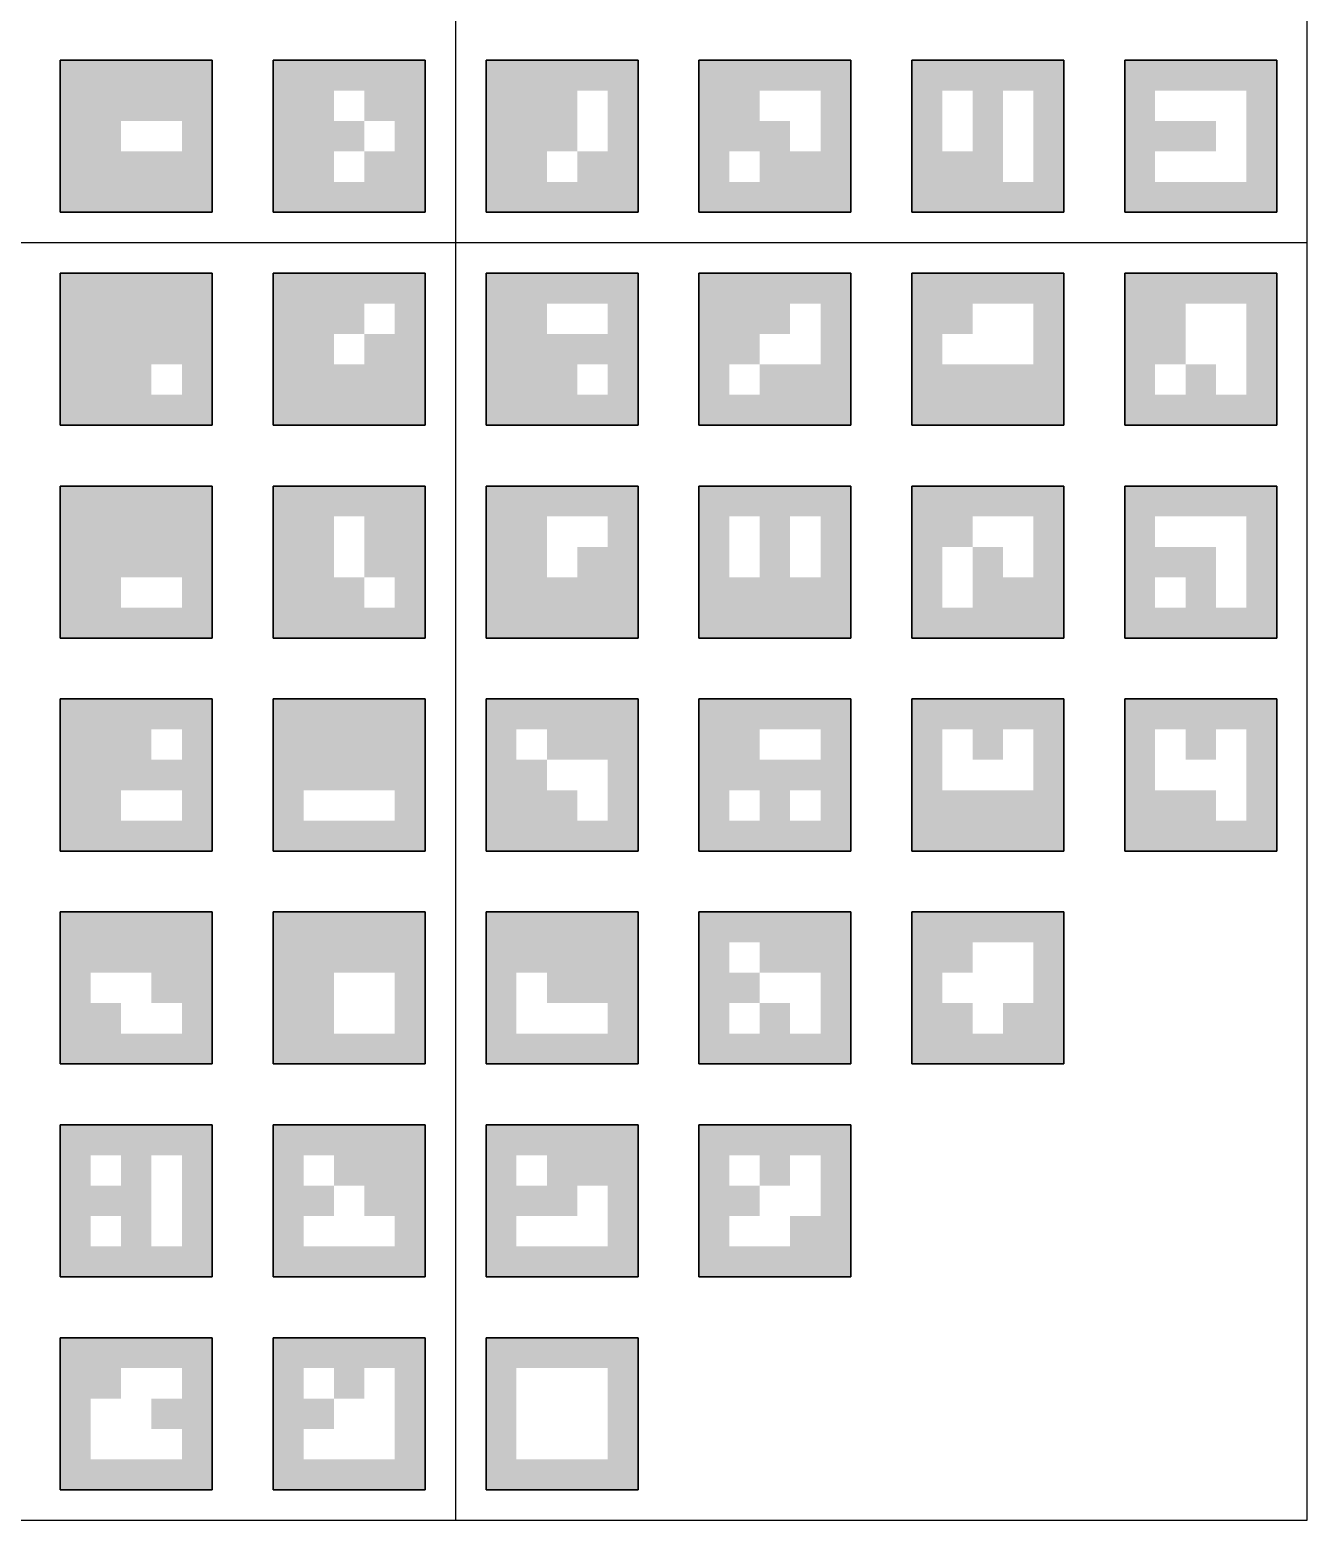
# Model space of a CAD drawing. Header units: millimetres. Extents: x 2347 to 2555, y 1879 to 2044.
# Drawn here: x 2512.61 to 2554.61, y 1878.96 to 1927.96 of the extents above; entities that cross this region are included whole.
import ezdxf

# ---------------------------------------------------------------- set-up
doc = ezdxf.new("R2010")
doc.units = ezdxf.units.MM

# ---------------------------------------------------------------- blocks, each defined once
blk = doc.blocks.new('2')
h = blk.add_hatch(color=256)
h.dxf.hatch_style = 1
h.paths.add_polyline_path([(-5, 5), (-5, 0), (0, 0), (0, 5)])
h.paths.add_polyline_path([(-1, 4), (-1, 1), (-4, 1), (-4, 4)], flags=16)
h = blk.add_hatch()
h.set_pattern_fill('ANGLE', color=256)
h.set_pattern_definition([(0, (-1836.633, -1973.334), (0, 6.985), [5.08, -1.905]), (90, (-1836.633, -1973.334), (-6.985, 4e-16), [5.08, -1.905])])
h.paths.add_polyline_path([(-2, 1), (-2, 2), (-3, 2), (-3, 1)])
h = blk.add_hatch()
h.set_pattern_fill('ANGLE', color=256)
h.set_pattern_definition([(0, (-1835.633, -1973.334), (0, 6.985), [5.08, -1.905]), (90, (-1835.633, -1973.334), (-6.985, 4e-16), [5.08, -1.905])])
h.paths.add_polyline_path([(-1, 1), (-1, 2), (-2, 2), (-2, 1)])
blk.add_lwpolyline([(-5, 5), (-5, 0), (0, 0), (0, 5), (-5, 5)], close=True)
blk = doc.blocks.new('99')
h = blk.add_hatch(color=256)
h.dxf.hatch_style = 1
h.paths.add_polyline_path([(0, 5), (-5, 5), (-5, 0), (0, 0)])
h.paths.add_polyline_path([(-1, 4), (-1, 1), (-4, 1), (-4, 4)], flags=16)
h = blk.add_hatch(color=256)
h.dxf.hatch_style = 1
h.paths.add_polyline_path([(-2, 4), (-3, 4), (-3, 3), (-2, 3)])
h = blk.add_hatch(color=256)
h.dxf.hatch_style = 1
h.paths.add_polyline_path([(-1, 4), (-2, 4), (-2, 3), (-1, 3)])
h = blk.add_hatch(color=256)
h.dxf.hatch_style = 1
h.paths.add_polyline_path([(-1, 3), (-2, 3), (-2, 2), (-1, 2)])
h = blk.add_hatch(color=256)
h.dxf.hatch_style = 1
h.paths.add_polyline_path([(-3, 2), (-4, 2), (-4, 1), (-3, 1)])
h = blk.add_hatch(color=256)
h.dxf.hatch_style = 1
h.paths.add_polyline_path([(-2, 2), (-3, 2), (-3, 1), (-2, 1)])
blk.add_lwpolyline([(0, 5), (-5, 5), (-5, 0), (0, 0), (0, 5)], close=True)
blk = doc.blocks.new('100')
h = blk.add_hatch(color=256)
h.dxf.hatch_style = 1
h.paths.add_polyline_path([(0, 5), (-5, 5), (-5, 0), (0, 0)])
h.paths.add_polyline_path([(-1, 4), (-1, 1), (-4, 1), (-4, 4)], flags=16)
h = blk.add_hatch(color=256)
h.dxf.hatch_style = 1
h.paths.add_polyline_path([(-2, 4), (-3, 4), (-3, 3), (-2, 3)])
h = blk.add_hatch(color=256)
h.dxf.hatch_style = 1
h.paths.add_polyline_path([(-1, 4), (-2, 4), (-2, 3), (-1, 3)])
h = blk.add_hatch(color=256)
h.dxf.hatch_style = 1
h.paths.add_polyline_path([(-1, 3), (-2, 3), (-2, 2), (-1, 2)])
h = blk.add_hatch(color=256)
h.dxf.hatch_style = 1
h.paths.add_polyline_path([(-3, 2), (-4, 2), (-4, 1), (-3, 1)])
h = blk.add_hatch(color=256)
h.dxf.hatch_style = 1
h.paths.add_polyline_path([(-2, 2), (-3, 2), (-3, 1), (-2, 1)])
h = blk.add_hatch(color=256)
h.dxf.hatch_style = 1
h.paths.add_polyline_path([(-1, 2), (-2, 2), (-2, 1), (-1, 1)])
blk.add_lwpolyline([(0, 5), (-5, 5), (-5, 0), (0, 0), (0, 5)], close=True)
blk = doc.blocks.new('108')
h = blk.add_hatch(color=256)
h.dxf.hatch_style = 1
h.paths.add_polyline_path([(0, 5), (-5, 5), (-5, 0), (0, 0)])
h.paths.add_polyline_path([(-1, 4), (-1, 1), (-4, 1), (-4, 4)], flags=16)
h = blk.add_hatch(color=256)
h.dxf.hatch_style = 1
h.paths.add_polyline_path([(-2, 4), (-3, 4), (-3, 3), (-2, 3)])
h = blk.add_hatch(color=256)
h.dxf.hatch_style = 1
h.paths.add_polyline_path([(-1, 4), (-2, 4), (-2, 3), (-1, 3)])
h = blk.add_hatch(color=256)
h.dxf.hatch_style = 1
h.paths.add_polyline_path([(-3, 3), (-4, 3), (-4, 2), (-3, 2)])
h = blk.add_hatch(color=256)
h.dxf.hatch_style = 1
h.paths.add_polyline_path([(-1, 3), (-2, 3), (-2, 2), (-1, 2)])
h = blk.add_hatch(color=256)
h.dxf.hatch_style = 1
h.paths.add_polyline_path([(-3, 2), (-4, 2), (-4, 1), (-3, 1)])
h = blk.add_hatch(color=256)
h.dxf.hatch_style = 1
h.paths.add_polyline_path([(-1, 2), (-2, 2), (-2, 1), (-1, 1)])
blk.add_lwpolyline([(0, 5), (-5, 5), (-5, 0), (0, 0), (0, 5)], close=True)
blk = doc.blocks.new('89')
h = blk.add_hatch(color=256)
h.dxf.hatch_style = 1
h.paths.add_polyline_path([(0, 5), (-5, 5), (-5, 0), (0, 0)])
h.paths.add_polyline_path([(-1, 4), (-1, 1), (-4, 1), (-4, 4)], flags=16)
h = blk.add_hatch(color=256)
h.dxf.hatch_style = 1
h.paths.add_polyline_path([(-2, 4), (-3, 4), (-3, 3), (-2, 3)])
h = blk.add_hatch(color=256)
h.dxf.hatch_style = 1
h.paths.add_polyline_path([(-2, 3), (-3, 3), (-3, 2), (-2, 2)])
h = blk.add_hatch(color=256)
h.dxf.hatch_style = 1
h.paths.add_polyline_path([(-1, 3), (-2, 3), (-2, 2), (-1, 2)])
h = blk.add_hatch(color=256)
h.dxf.hatch_style = 1
h.paths.add_polyline_path([(-3, 2), (-4, 2), (-4, 1), (-3, 1)])
h = blk.add_hatch(color=256)
h.dxf.hatch_style = 1
h.paths.add_polyline_path([(-2, 2), (-3, 2), (-3, 1), (-2, 1)])
h = blk.add_hatch(color=256)
h.dxf.hatch_style = 1
h.paths.add_polyline_path([(-1, 2), (-2, 2), (-2, 1), (-1, 1)])
blk.add_lwpolyline([(0, 5), (-5, 5), (-5, 0), (0, 0), (0, 5)], close=True)
blk = doc.blocks.new('88')
h = blk.add_hatch(color=256)
h.dxf.hatch_style = 1
h.paths.add_polyline_path([(0, 5), (-5, 5), (-5, 0), (0, 0)])
h.paths.add_polyline_path([(-1, 4), (-1, 1), (-4, 1), (-4, 4)], flags=16)
h = blk.add_hatch(color=256)
h.dxf.hatch_style = 1
h.paths.add_polyline_path([(-2, 4), (-3, 4), (-3, 3), (-2, 3)])
h = blk.add_hatch(color=256)
h.dxf.hatch_style = 1
h.paths.add_polyline_path([(-2, 3), (-3, 3), (-3, 2), (-2, 2)])
h = blk.add_hatch(color=256)
h.dxf.hatch_style = 1
h.paths.add_polyline_path([(-1, 3), (-2, 3), (-2, 2), (-1, 2)])
h = blk.add_hatch(color=256)
h.dxf.hatch_style = 1
h.paths.add_polyline_path([(-3, 2), (-4, 2), (-4, 1), (-3, 1)])
h = blk.add_hatch(color=256)
h.dxf.hatch_style = 1
h.paths.add_polyline_path([(-2, 2), (-3, 2), (-3, 1), (-2, 1)])
blk.add_lwpolyline([(0, 5), (-5, 5), (-5, 0), (0, 0), (0, 5)], close=True)
blk = doc.blocks.new('85')
h = blk.add_hatch(color=256)
h.dxf.hatch_style = 1
h.paths.add_polyline_path([(0, 5), (-5, 5), (-5, 0), (0, 0)])
h.paths.add_polyline_path([(-1, 4), (-1, 1), (-4, 1), (-4, 4)], flags=16)
h = blk.add_hatch(color=256)
h.dxf.hatch_style = 1
h.paths.add_polyline_path([(-2, 4), (-3, 4), (-3, 3), (-2, 3)])
h = blk.add_hatch(color=256)
h.dxf.hatch_style = 1
h.paths.add_polyline_path([(-1, 3), (-2, 3), (-2, 2), (-1, 2)])
h = blk.add_hatch(color=256)
h.dxf.hatch_style = 1
h.paths.add_polyline_path([(-3, 2), (-4, 2), (-4, 1), (-3, 1)])
h = blk.add_hatch(color=256)
h.dxf.hatch_style = 1
h.paths.add_polyline_path([(-2, 2), (-3, 2), (-3, 1), (-2, 1)])
blk.add_lwpolyline([(0, 5), (-5, 5), (-5, 0), (0, 0), (0, 5)], close=True)
blk = doc.blocks.new('80')
h = blk.add_hatch(color=256)
h.dxf.hatch_style = 1
h.paths.add_polyline_path([(0, 5), (-5, 5), (-5, 0), (0, 0)])
h.paths.add_polyline_path([(-1, 4), (-1, 1), (-4, 1), (-4, 4)], flags=16)
h = blk.add_hatch(color=256)
h.dxf.hatch_style = 1
h.paths.add_polyline_path([(-1, 4), (-2, 4), (-2, 3), (-1, 3)])
h = blk.add_hatch(color=256)
h.dxf.hatch_style = 1
h.paths.add_polyline_path([(-3, 3), (-4, 3), (-4, 2), (-3, 2)])
h = blk.add_hatch(color=256)
h.dxf.hatch_style = 1
h.paths.add_polyline_path([(-2, 3), (-3, 3), (-3, 2), (-2, 2)])
h = blk.add_hatch(color=256)
h.dxf.hatch_style = 1
h.paths.add_polyline_path([(-1, 3), (-2, 3), (-2, 2), (-1, 2)])
h = blk.add_hatch(color=256)
h.dxf.hatch_style = 1
h.paths.add_polyline_path([(-2, 2), (-3, 2), (-3, 1), (-2, 1)])
h = blk.add_hatch(color=256)
h.dxf.hatch_style = 1
h.paths.add_polyline_path([(-1, 2), (-2, 2), (-2, 1), (-1, 1)])
blk.add_lwpolyline([(0, 5), (-5, 5), (-5, 0), (0, 0), (0, 5)], close=True)
blk = doc.blocks.new('78')
h = blk.add_hatch(color=256)
h.dxf.hatch_style = 1
h.paths.add_polyline_path([(0, 5), (-5, 5), (-5, 0), (0, 0)])
h.paths.add_polyline_path([(-1, 4), (-1, 1), (-4, 1), (-4, 4)], flags=16)
h = blk.add_hatch(color=256)
h.dxf.hatch_style = 1
h.paths.add_polyline_path([(-1, 4), (-2, 4), (-2, 3), (-1, 3)])
h = blk.add_hatch(color=256)
h.dxf.hatch_style = 1
h.paths.add_polyline_path([(-3, 3), (-4, 3), (-4, 2), (-3, 2)])
h = blk.add_hatch(color=256)
h.dxf.hatch_style = 1
h.paths.add_polyline_path([(-2, 3), (-3, 3), (-3, 2), (-2, 2)])
h = blk.add_hatch(color=256)
h.dxf.hatch_style = 1
h.paths.add_polyline_path([(-1, 3), (-2, 3), (-2, 2), (-1, 2)])
h = blk.add_hatch(color=256)
h.dxf.hatch_style = 1
h.paths.add_polyline_path([(-1, 2), (-2, 2), (-2, 1), (-1, 1)])
blk.add_lwpolyline([(0, 5), (-5, 5), (-5, 0), (0, 0), (0, 5)], close=True)
blk = doc.blocks.new('77')
h = blk.add_hatch(color=256)
h.dxf.hatch_style = 1
h.paths.add_polyline_path([(0, 5), (-5, 5), (-5, 0), (0, 0)])
h.paths.add_polyline_path([(-1, 4), (-1, 1), (-4, 1), (-4, 4)], flags=16)
h = blk.add_hatch(color=256)
h.dxf.hatch_style = 1
h.paths.add_polyline_path([(-1, 4), (-2, 4), (-2, 3), (-1, 3)])
h = blk.add_hatch(color=256)
h.dxf.hatch_style = 1
h.paths.add_polyline_path([(-3, 3), (-4, 3), (-4, 2), (-3, 2)])
h = blk.add_hatch(color=256)
h.dxf.hatch_style = 1
h.paths.add_polyline_path([(-2, 3), (-3, 3), (-3, 2), (-2, 2)])
h = blk.add_hatch(color=256)
h.dxf.hatch_style = 1
h.paths.add_polyline_path([(-3, 2), (-4, 2), (-4, 1), (-3, 1)])
h = blk.add_hatch(color=256)
h.dxf.hatch_style = 1
h.paths.add_polyline_path([(-2, 2), (-3, 2), (-3, 1), (-2, 1)])
h = blk.add_hatch(color=256)
h.dxf.hatch_style = 1
h.paths.add_polyline_path([(-1, 2), (-2, 2), (-2, 1), (-1, 1)])
blk.add_lwpolyline([(0, 5), (-5, 5), (-5, 0), (0, 0), (0, 5)], close=True)
blk = doc.blocks.new('70')
h = blk.add_hatch(color=256)
h.dxf.hatch_style = 1
h.paths.add_polyline_path([(0, 5), (-5, 5), (-5, 0), (0, 0)])
h.paths.add_polyline_path([(-1, 4), (-1, 1), (-4, 1), (-4, 4)], flags=16)
h = blk.add_hatch(color=256)
h.dxf.hatch_style = 1
h.paths.add_polyline_path([(-1, 4), (-2, 4), (-2, 3), (-1, 3)])
h = blk.add_hatch(color=256)
h.dxf.hatch_style = 1
h.paths.add_polyline_path([(-3, 3), (-4, 3), (-4, 2), (-3, 2)])
h = blk.add_hatch(color=256)
h.dxf.hatch_style = 1
h.paths.add_polyline_path([(-1, 3), (-2, 3), (-2, 2), (-1, 2)])
h = blk.add_hatch(color=256)
h.dxf.hatch_style = 1
h.paths.add_polyline_path([(-3, 2), (-4, 2), (-4, 1), (-3, 1)])
h = blk.add_hatch(color=256)
h.dxf.hatch_style = 1
h.paths.add_polyline_path([(-2, 2), (-3, 2), (-3, 1), (-2, 1)])
blk.add_lwpolyline([(0, 5), (-5, 5), (-5, 0), (0, 0), (0, 5)], close=True)
blk = doc.blocks.new('66')
h = blk.add_hatch(color=256)
h.dxf.hatch_style = 1
h.paths.add_polyline_path([(0, 5), (-5, 5), (-5, 0), (0, 0)])
h.paths.add_polyline_path([(-1, 4), (-1, 1), (-4, 1), (-4, 4)], flags=16)
h = blk.add_hatch(color=256)
h.dxf.hatch_style = 1
h.paths.add_polyline_path([(-1, 4), (-2, 4), (-2, 3), (-1, 3)])
h = blk.add_hatch(color=256)
h.dxf.hatch_style = 1
h.paths.add_polyline_path([(-3, 3), (-4, 3), (-4, 2), (-3, 2)])
h = blk.add_hatch(color=256)
h.dxf.hatch_style = 1
h.paths.add_polyline_path([(-1, 3), (-2, 3), (-2, 2), (-1, 2)])
h = blk.add_hatch(color=256)
h.dxf.hatch_style = 1
h.paths.add_polyline_path([(-1, 2), (-2, 2), (-2, 1), (-1, 1)])
blk.add_lwpolyline([(0, 5), (-5, 5), (-5, 0), (0, 0), (0, 5)], close=True)
blk = doc.blocks.new('65')
h = blk.add_hatch(color=256)
h.dxf.hatch_style = 1
h.paths.add_polyline_path([(0, 5), (-5, 5), (-5, 0), (0, 0)])
h.paths.add_polyline_path([(-1, 4), (-1, 1), (-4, 1), (-4, 4)], flags=16)
h = blk.add_hatch(color=256)
h.dxf.hatch_style = 1
h.paths.add_polyline_path([(-1, 4), (-2, 4), (-2, 3), (-1, 3)])
h = blk.add_hatch(color=256)
h.dxf.hatch_style = 1
h.paths.add_polyline_path([(-3, 3), (-4, 3), (-4, 2), (-3, 2)])
h = blk.add_hatch(color=256)
h.dxf.hatch_style = 1
h.paths.add_polyline_path([(-3, 2), (-4, 2), (-4, 1), (-3, 1)])
h = blk.add_hatch(color=256)
h.dxf.hatch_style = 1
h.paths.add_polyline_path([(-2, 2), (-3, 2), (-3, 1), (-2, 1)])
h = blk.add_hatch(color=256)
h.dxf.hatch_style = 1
h.paths.add_polyline_path([(-1, 2), (-2, 2), (-2, 1), (-1, 1)])
blk.add_lwpolyline([(0, 5), (-5, 5), (-5, 0), (0, 0), (0, 5)], close=True)
blk = doc.blocks.new('61')
h = blk.add_hatch(color=256)
h.dxf.hatch_style = 1
h.paths.add_polyline_path([(0, 5), (-5, 5), (-5, 0), (0, 0)])
h.paths.add_polyline_path([(-1, 4), (-1, 1), (-4, 1), (-4, 4)], flags=16)
h = blk.add_hatch(color=256)
h.dxf.hatch_style = 1
h.paths.add_polyline_path([(-1, 4), (-2, 4), (-2, 3), (-1, 3)])
h = blk.add_hatch(color=256)
h.dxf.hatch_style = 1
h.paths.add_polyline_path([(-3, 3), (-4, 3), (-4, 2), (-3, 2)])
h = blk.add_hatch(color=256)
h.dxf.hatch_style = 1
h.paths.add_polyline_path([(-2, 2), (-3, 2), (-3, 1), (-2, 1)])
blk.add_lwpolyline([(0, 5), (-5, 5), (-5, 0), (0, 0), (0, 5)], close=True)
blk = doc.blocks.new('58')
h = blk.add_hatch(color=256)
h.dxf.hatch_style = 1
h.paths.add_polyline_path([(0, 5), (-5, 5), (-5, 0), (0, 0)])
h.paths.add_polyline_path([(-1, 4), (-1, 1), (-4, 1), (-4, 4)], flags=16)
h = blk.add_hatch(color=256)
h.dxf.hatch_style = 1
h.paths.add_polyline_path([(-1, 4), (-2, 4), (-2, 3), (-1, 3)])
h = blk.add_hatch(color=256)
h.dxf.hatch_style = 1
h.paths.add_polyline_path([(-2, 3), (-3, 3), (-3, 2), (-2, 2)])
h = blk.add_hatch(color=256)
h.dxf.hatch_style = 1
h.paths.add_polyline_path([(-1, 3), (-2, 3), (-2, 2), (-1, 2)])
h = blk.add_hatch(color=256)
h.dxf.hatch_style = 1
h.paths.add_polyline_path([(-3, 2), (-4, 2), (-4, 1), (-3, 1)])
h = blk.add_hatch(color=256)
h.dxf.hatch_style = 1
h.paths.add_polyline_path([(-2, 2), (-3, 2), (-3, 1), (-2, 1)])
blk.add_lwpolyline([(0, 5), (-5, 5), (-5, 0), (0, 0), (0, 5)], close=True)
blk = doc.blocks.new('56')
h = blk.add_hatch(color=256)
h.dxf.hatch_style = 1
h.paths.add_polyline_path([(0, 5), (-5, 5), (-5, 0), (0, 0)])
h.paths.add_polyline_path([(-1, 4), (-1, 1), (-4, 1), (-4, 4)], flags=16)
h = blk.add_hatch(color=256)
h.dxf.hatch_style = 1
h.paths.add_polyline_path([(-1, 4), (-2, 4), (-2, 3), (-1, 3)])
h = blk.add_hatch(color=256)
h.dxf.hatch_style = 1
h.paths.add_polyline_path([(-2, 3), (-3, 3), (-3, 2), (-2, 2)])
h = blk.add_hatch(color=256)
h.dxf.hatch_style = 1
h.paths.add_polyline_path([(-1, 3), (-2, 3), (-2, 2), (-1, 2)])
h = blk.add_hatch(color=256)
h.dxf.hatch_style = 1
h.paths.add_polyline_path([(-3, 2), (-4, 2), (-4, 1), (-3, 1)])
blk.add_lwpolyline([(0, 5), (-5, 5), (-5, 0), (0, 0), (0, 5)], close=True)
blk = doc.blocks.new('52')
h = blk.add_hatch(color=256)
h.dxf.hatch_style = 1
h.paths.add_polyline_path([(0, 5), (-5, 5), (-5, 0), (0, 0)])
h.paths.add_polyline_path([(-1, 4), (-1, 1), (-4, 1), (-4, 4)], flags=16)
h = blk.add_hatch(color=256)
h.dxf.hatch_style = 1
h.paths.add_polyline_path([(-1, 4), (-2, 4), (-2, 3), (-1, 3)])
h = blk.add_hatch(color=256)
h.dxf.hatch_style = 1
h.paths.add_polyline_path([(-1, 3), (-2, 3), (-2, 2), (-1, 2)])
h = blk.add_hatch(color=256)
h.dxf.hatch_style = 1
h.paths.add_polyline_path([(-3, 2), (-4, 2), (-4, 1), (-3, 1)])
h = blk.add_hatch(color=256)
h.dxf.hatch_style = 1
h.paths.add_polyline_path([(-2, 2), (-3, 2), (-3, 1), (-2, 1)])
h = blk.add_hatch(color=256)
h.dxf.hatch_style = 1
h.paths.add_polyline_path([(-1, 2), (-2, 2), (-2, 1), (-1, 1)])
blk.add_lwpolyline([(0, 5), (-5, 5), (-5, 0), (0, 0), (0, 5)], close=True)
blk = doc.blocks.new('50')
h = blk.add_hatch(color=256)
h.dxf.hatch_style = 1
h.paths.add_polyline_path([(0, 5), (-5, 5), (-5, 0), (0, 0)])
h.paths.add_polyline_path([(-1, 4), (-1, 1), (-4, 1), (-4, 4)], flags=16)
h = blk.add_hatch(color=256)
h.dxf.hatch_style = 1
h.paths.add_polyline_path([(-1, 4), (-2, 4), (-2, 3), (-1, 3)])
h = blk.add_hatch(color=256)
h.dxf.hatch_style = 1
h.paths.add_polyline_path([(-1, 3), (-2, 3), (-2, 2), (-1, 2)])
h = blk.add_hatch(color=256)
h.dxf.hatch_style = 1
h.paths.add_polyline_path([(-3, 2), (-4, 2), (-4, 1), (-3, 1)])
h = blk.add_hatch(color=256)
h.dxf.hatch_style = 1
h.paths.add_polyline_path([(-1, 2), (-2, 2), (-2, 1), (-1, 1)])
blk.add_lwpolyline([(0, 5), (-5, 5), (-5, 0), (0, 0), (0, 5)], close=True)
blk = doc.blocks.new('46')
h = blk.add_hatch(color=256)
h.dxf.hatch_style = 1
h.paths.add_polyline_path([(0, 5), (-5, 5), (-5, 0), (0, 0)])
h.paths.add_polyline_path([(-1, 4), (-1, 1), (-4, 1), (-4, 4)], flags=16)
h = blk.add_hatch(color=256)
h.dxf.hatch_style = 1
h.paths.add_polyline_path([(-1, 4), (-2, 4), (-2, 3), (-1, 3)])
h = blk.add_hatch(color=256)
h.dxf.hatch_style = 1
h.paths.add_polyline_path([(-3, 2), (-4, 2), (-4, 1), (-3, 1)])
h = blk.add_hatch(color=256)
h.dxf.hatch_style = 1
h.paths.add_polyline_path([(-1, 2), (-2, 2), (-2, 1), (-1, 1)])
blk.add_lwpolyline([(0, 5), (-5, 5), (-5, 0), (0, 0), (0, 5)], close=True)
blk = doc.blocks.new('45')
h = blk.add_hatch(color=256)
h.dxf.hatch_style = 1
h.paths.add_polyline_path([(0, 5), (-5, 5), (-5, 0), (0, 0)])
h.paths.add_polyline_path([(-1, 4), (-1, 1), (-4, 1), (-4, 4)], flags=16)
h = blk.add_hatch(color=256)
h.dxf.hatch_style = 1
h.paths.add_polyline_path([(-3, 3), (-4, 3), (-4, 2), (-3, 2)])
h = blk.add_hatch(color=256)
h.dxf.hatch_style = 1
h.paths.add_polyline_path([(-2, 3), (-3, 3), (-3, 2), (-2, 2)])
h = blk.add_hatch(color=256)
h.dxf.hatch_style = 1
h.paths.add_polyline_path([(-1, 3), (-2, 3), (-2, 2), (-1, 2)])
h = blk.add_hatch(color=256)
h.dxf.hatch_style = 1
h.paths.add_polyline_path([(-3, 2), (-4, 2), (-4, 1), (-3, 1)])
h = blk.add_hatch(color=256)
h.dxf.hatch_style = 1
h.paths.add_polyline_path([(-2, 2), (-3, 2), (-3, 1), (-2, 1)])
h = blk.add_hatch(color=256)
h.dxf.hatch_style = 1
h.paths.add_polyline_path([(-1, 2), (-2, 2), (-2, 1), (-1, 1)])
blk.add_lwpolyline([(0, 5), (-5, 5), (-5, 0), (0, 0), (0, 5)], close=True)
blk = doc.blocks.new('40')
h = blk.add_hatch(color=256)
h.dxf.hatch_style = 1
h.paths.add_polyline_path([(0, 5), (-5, 5), (-5, 0), (0, 0)])
h.paths.add_polyline_path([(-1, 4), (-1, 1), (-4, 1), (-4, 4)], flags=16)
h = blk.add_hatch(color=256)
h.dxf.hatch_style = 1
h.paths.add_polyline_path([(-3, 3), (-4, 3), (-4, 2), (-3, 2)])
h = blk.add_hatch(color=256)
h.dxf.hatch_style = 1
h.paths.add_polyline_path([(-2, 3), (-3, 3), (-3, 2), (-2, 2)])
h = blk.add_hatch(color=256)
h.dxf.hatch_style = 1
h.paths.add_polyline_path([(-1, 3), (-2, 3), (-2, 2), (-1, 2)])
h = blk.add_hatch(color=256)
h.dxf.hatch_style = 1
h.paths.add_polyline_path([(-2, 2), (-3, 2), (-3, 1), (-2, 1)])
blk.add_lwpolyline([(0, 5), (-5, 5), (-5, 0), (0, 0), (0, 5)], close=True)
blk = doc.blocks.new('39')
h = blk.add_hatch(color=256)
h.dxf.hatch_style = 1
h.paths.add_polyline_path([(0, 5), (-5, 5), (-5, 0), (0, 0)])
h.paths.add_polyline_path([(-1, 4), (-1, 1), (-4, 1), (-4, 4)], flags=16)
h = blk.add_hatch(color=256)
h.dxf.hatch_style = 1
h.paths.add_polyline_path([(-3, 3), (-4, 3), (-4, 2), (-3, 2)])
h = blk.add_hatch(color=256)
h.dxf.hatch_style = 1
h.paths.add_polyline_path([(-2, 3), (-3, 3), (-3, 2), (-2, 2)])
h = blk.add_hatch(color=256)
h.dxf.hatch_style = 1
h.paths.add_polyline_path([(-1, 3), (-2, 3), (-2, 2), (-1, 2)])
h = blk.add_hatch(color=256)
h.dxf.hatch_style = 1
h.paths.add_polyline_path([(-1, 2), (-2, 2), (-2, 1), (-1, 1)])
blk.add_lwpolyline([(0, 5), (-5, 5), (-5, 0), (0, 0), (0, 5)], close=True)
blk = doc.blocks.new('38')
h = blk.add_hatch(color=256)
h.dxf.hatch_style = 1
h.paths.add_polyline_path([(0, 5), (-5, 5), (-5, 0), (0, 0)])
h.paths.add_polyline_path([(-1, 4), (-1, 1), (-4, 1), (-4, 4)], flags=16)
h = blk.add_hatch(color=256)
h.dxf.hatch_style = 1
h.paths.add_polyline_path([(-3, 3), (-4, 3), (-4, 2), (-3, 2)])
h = blk.add_hatch(color=256)
h.dxf.hatch_style = 1
h.paths.add_polyline_path([(-2, 3), (-3, 3), (-3, 2), (-2, 2)])
h = blk.add_hatch(color=256)
h.dxf.hatch_style = 1
h.paths.add_polyline_path([(-3, 2), (-4, 2), (-4, 1), (-3, 1)])
h = blk.add_hatch(color=256)
h.dxf.hatch_style = 1
h.paths.add_polyline_path([(-2, 2), (-3, 2), (-3, 1), (-2, 1)])
h = blk.add_hatch(color=256)
h.dxf.hatch_style = 1
h.paths.add_polyline_path([(-1, 2), (-2, 2), (-2, 1), (-1, 1)])
blk.add_lwpolyline([(0, 5), (-5, 5), (-5, 0), (0, 0), (0, 5)], close=True)
blk = doc.blocks.new('33')
h = blk.add_hatch(color=256)
h.dxf.hatch_style = 1
h.paths.add_polyline_path([(0, 5), (-5, 5), (-5, 0), (0, 0)])
h.paths.add_polyline_path([(-1, 4), (-1, 1), (-4, 1), (-4, 4)], flags=16)
h = blk.add_hatch(color=256)
h.dxf.hatch_style = 1
h.paths.add_polyline_path([(-3, 3), (-4, 3), (-4, 2), (-3, 2)])
h = blk.add_hatch(color=256)
h.dxf.hatch_style = 1
h.paths.add_polyline_path([(-1, 3), (-2, 3), (-2, 2), (-1, 2)])
h = blk.add_hatch(color=256)
h.dxf.hatch_style = 1
h.paths.add_polyline_path([(-3, 2), (-4, 2), (-4, 1), (-3, 1)])
h = blk.add_hatch(color=256)
h.dxf.hatch_style = 1
h.paths.add_polyline_path([(-2, 2), (-3, 2), (-3, 1), (-2, 1)])
blk.add_lwpolyline([(0, 5), (-5, 5), (-5, 0), (0, 0), (0, 5)], close=True)
blk = doc.blocks.new('28')
h = blk.add_hatch(color=256)
h.dxf.hatch_style = 1
h.paths.add_polyline_path([(0, 5), (-5, 5), (-5, 0), (0, 0)])
h.paths.add_polyline_path([(-1, 4), (-1, 1), (-4, 1), (-4, 4)], flags=16)
h = blk.add_hatch(color=256)
h.dxf.hatch_style = 1
h.paths.add_polyline_path([(-3, 3), (-4, 3), (-4, 2), (-3, 2)])
h = blk.add_hatch(color=256)
h.dxf.hatch_style = 1
h.paths.add_polyline_path([(-1, 3), (-2, 3), (-2, 2), (-1, 2)])
h = blk.add_hatch(color=256)
h.dxf.hatch_style = 1
h.paths.add_polyline_path([(-1, 2), (-2, 2), (-2, 1), (-1, 1)])
blk.add_lwpolyline([(0, 5), (-5, 5), (-5, 0), (0, 0), (0, 5)], close=True)
blk = doc.blocks.new('24')
h = blk.add_hatch(color=256)
h.dxf.hatch_style = 1
h.paths.add_polyline_path([(0, 5), (-5, 5), (-5, 0), (0, 0)])
h.paths.add_polyline_path([(-1, 4), (-1, 1), (-4, 1), (-4, 4)], flags=16)
h = blk.add_hatch(color=256)
h.dxf.hatch_style = 1
h.paths.add_polyline_path([(-3, 3), (-4, 3), (-4, 2), (-3, 2)])
h = blk.add_hatch(color=256)
h.dxf.hatch_style = 1
h.paths.add_polyline_path([(-1, 2), (-2, 2), (-2, 1), (-1, 1)])
blk.add_lwpolyline([(0, 5), (-5, 5), (-5, 0), (0, 0), (0, 5)], close=True)
blk = doc.blocks.new('22')
h = blk.add_hatch(color=256)
h.dxf.hatch_style = 1
h.paths.add_polyline_path([(0, 5), (-5, 5), (-5, 0), (0, 0)])
h.paths.add_polyline_path([(-1, 4), (-1, 1), (-4, 1), (-4, 4)], flags=16)
h = blk.add_hatch(color=256)
h.dxf.hatch_style = 1
h.paths.add_polyline_path([(-2, 3), (-3, 3), (-3, 2), (-2, 2)])
h = blk.add_hatch(color=256)
h.dxf.hatch_style = 1
h.paths.add_polyline_path([(-1, 3), (-2, 3), (-2, 2), (-1, 2)])
h = blk.add_hatch(color=256)
h.dxf.hatch_style = 1
h.paths.add_polyline_path([(-3, 2), (-4, 2), (-4, 1), (-3, 1)])
h = blk.add_hatch(color=256)
h.dxf.hatch_style = 1
h.paths.add_polyline_path([(-2, 2), (-3, 2), (-3, 1), (-2, 1)])
blk.add_lwpolyline([(0, 5), (-5, 5), (-5, 0), (0, 0), (0, 5)], close=True)
blk = doc.blocks.new('18')
h = blk.add_hatch(color=256)
h.dxf.hatch_style = 1
h.paths.add_polyline_path([(0, 5), (-5, 5), (-5, 0), (0, 0)])
h.paths.add_polyline_path([(-1, 4), (-1, 1), (-4, 1), (-4, 4)], flags=16)
h = blk.add_hatch(color=256)
h.dxf.hatch_style = 1
h.paths.add_polyline_path([(-2, 3), (-3, 3), (-3, 2), (-2, 2)])
h = blk.add_hatch(color=256)
h.dxf.hatch_style = 1
h.paths.add_polyline_path([(-1, 3), (-2, 3), (-2, 2), (-1, 2)])
h = blk.add_hatch(color=256)
h.dxf.hatch_style = 1
h.paths.add_polyline_path([(-2, 2), (-3, 2), (-3, 1), (-2, 1)])
blk.add_lwpolyline([(0, 5), (-5, 5), (-5, 0), (0, 0), (0, 5)], close=True)
blk = doc.blocks.new('13')
h = blk.add_hatch(color=256)
h.dxf.hatch_style = 1
h.paths.add_polyline_path([(0, 5), (-5, 5), (-5, 0), (0, 0)])
h.paths.add_polyline_path([(-1, 4), (-1, 1), (-4, 1), (-4, 4)], flags=16)
h = blk.add_hatch(color=256)
h.dxf.hatch_style = 1
h.paths.add_polyline_path([(-2, 3), (-3, 3), (-3, 2), (-2, 2)])
h = blk.add_hatch(color=256)
h.dxf.hatch_style = 1
h.paths.add_polyline_path([(-2, 2), (-3, 2), (-3, 1), (-2, 1)])
blk.add_lwpolyline([(0, 5), (-5, 5), (-5, 0), (0, 0), (0, 5)], close=True)
blk = doc.blocks.new('10')
h = blk.add_hatch(color=256)
h.dxf.hatch_style = 1
h.paths.add_polyline_path([(0, 5), (-5, 5), (-5, 0), (0, 0)])
h.paths.add_polyline_path([(-1, 4), (-1, 1), (-4, 1), (-4, 4)], flags=16)
h = blk.add_hatch(color=256)
h.dxf.hatch_style = 1
h.paths.add_polyline_path([(-1, 3), (-2, 3), (-2, 2), (-1, 2)])
h = blk.add_hatch(color=256)
h.dxf.hatch_style = 1
h.paths.add_polyline_path([(-3, 2), (-4, 2), (-4, 1), (-3, 1)])
h = blk.add_hatch(color=256)
h.dxf.hatch_style = 1
h.paths.add_polyline_path([(-2, 2), (-3, 2), (-3, 1), (-2, 1)])
blk.add_lwpolyline([(0, 5), (-5, 5), (-5, 0), (0, 0), (0, 5)], close=True)
blk = doc.blocks.new('6')
h = blk.add_hatch(color=256)
h.dxf.hatch_style = 1
h.paths.add_polyline_path([(0, 5), (-5, 5), (-5, 0), (0, 0)])
h.paths.add_polyline_path([(-1, 4), (-1, 1), (-4, 1), (-4, 4)], flags=16)
h = blk.add_hatch(color=256)
h.dxf.hatch_style = 1
h.paths.add_polyline_path([(-1, 3), (-2, 3), (-2, 2), (-1, 2)])
h = blk.add_hatch(color=256)
h.dxf.hatch_style = 1
h.paths.add_polyline_path([(-2, 2), (-3, 2), (-3, 1), (-2, 1)])
blk.add_lwpolyline([(0, 5), (-5, 5), (-5, 0), (0, 0), (0, 5)], close=True)
blk = doc.blocks.new('109')
h = blk.add_hatch(color=256)
h.dxf.hatch_style = 1
h.paths.add_polyline_path([(0, 5), (-5, 5), (-5, 0), (0, 0)])
h.paths.add_polyline_path([(-1, 4), (-1, 1), (-4, 1), (-4, 4)], flags=16)
h = blk.add_hatch(color=256)
h.dxf.hatch_style = 1
h.paths.add_polyline_path([(-2, 4), (-3, 4), (-3, 3), (-2, 3)])
h = blk.add_hatch(color=256)
h.dxf.hatch_style = 1
h.paths.add_polyline_path([(-1, 4), (-2, 4), (-2, 3), (-1, 3)])
h = blk.add_hatch(color=256)
h.dxf.hatch_style = 1
h.paths.add_polyline_path([(-3, 3), (-4, 3), (-4, 2), (-3, 2)])
h = blk.add_hatch(color=256)
h.dxf.hatch_style = 1
h.paths.add_polyline_path([(-1, 3), (-2, 3), (-2, 2), (-1, 2)])
h = blk.add_hatch(color=256)
h.dxf.hatch_style = 1
h.paths.add_polyline_path([(-3, 2), (-4, 2), (-4, 1), (-3, 1)])
h = blk.add_hatch(color=256)
h.dxf.hatch_style = 1
h.paths.add_polyline_path([(-2, 2), (-3, 2), (-3, 1), (-2, 1)])
h = blk.add_hatch(color=256)
h.dxf.hatch_style = 1
h.paths.add_polyline_path([(-1, 2), (-2, 2), (-2, 1), (-1, 1)])
blk.add_lwpolyline([(0, 5), (-5, 5), (-5, 0), (0, 0), (0, 5)], close=True)
blk = doc.blocks.new('116')
h = blk.add_hatch(color=256)
h.dxf.hatch_style = 1
h.paths.add_polyline_path([(0, 5), (-5, 5), (-5, 0), (0, 0)])
h.paths.add_polyline_path([(-1, 4), (-1, 1), (-4, 1), (-4, 4)], flags=16)
h = blk.add_hatch(color=256)
h.dxf.hatch_style = 1
h.paths.add_polyline_path([(-3, 4), (-4, 4), (-4, 3), (-3, 3)])
h = blk.add_hatch(color=256)
h.dxf.hatch_style = 1
h.paths.add_polyline_path([(-1, 4), (-2, 4), (-2, 3), (-1, 3)])
h = blk.add_hatch(color=256)
h.dxf.hatch_style = 1
h.paths.add_polyline_path([(-2, 3), (-3, 3), (-3, 2), (-2, 2)])
h = blk.add_hatch(color=256)
h.dxf.hatch_style = 1
h.paths.add_polyline_path([(-3, 2), (-4, 2), (-4, 1), (-3, 1)])
h = blk.add_hatch(color=256)
h.dxf.hatch_style = 1
h.paths.add_polyline_path([(-2, 2), (-3, 2), (-3, 1), (-2, 1)])
h = blk.add_hatch(color=256)
h.dxf.hatch_style = 1
h.paths.add_polyline_path([(-1, 2), (-2, 2), (-2, 1), (-1, 1)])
blk.add_lwpolyline([(0, 5), (-5, 5), (-5, 0), (0, 0), (0, 5)], close=True)
blk = doc.blocks.new('118')
h = blk.add_hatch(color=256)
h.dxf.hatch_style = 1
h.paths.add_polyline_path([(0, 5), (-5, 5), (-5, 0), (0, 0)])
h.paths.add_polyline_path([(-1, 4), (-1, 1), (-4, 1), (-4, 4)], flags=16)
h = blk.add_hatch(color=256)
h.dxf.hatch_style = 1
h.paths.add_polyline_path([(-3, 4), (-4, 4), (-4, 3), (-3, 3)])
h = blk.add_hatch(color=256)
h.dxf.hatch_style = 1
h.paths.add_polyline_path([(-1, 4), (-2, 4), (-2, 3), (-1, 3)])
h = blk.add_hatch(color=256)
h.dxf.hatch_style = 1
h.paths.add_polyline_path([(-3, 3), (-4, 3), (-4, 2), (-3, 2)])
h = blk.add_hatch(color=256)
h.dxf.hatch_style = 1
h.paths.add_polyline_path([(-1, 3), (-2, 3), (-2, 2), (-1, 2)])
h = blk.add_hatch(color=256)
h.dxf.hatch_style = 1
h.paths.add_polyline_path([(-3, 2), (-4, 2), (-4, 1), (-3, 1)])
h = blk.add_hatch(color=256)
h.dxf.hatch_style = 1
h.paths.add_polyline_path([(-2, 2), (-3, 2), (-3, 1), (-2, 1)])
h = blk.add_hatch(color=256)
h.dxf.hatch_style = 1
h.paths.add_polyline_path([(-1, 2), (-2, 2), (-2, 1), (-1, 1)])
blk.add_lwpolyline([(0, 5), (-5, 5), (-5, 0), (0, 0), (0, 5)], close=True)
blk = doc.blocks.new('83')
h = blk.add_hatch(color=256)
h.dxf.hatch_style = 1
h.paths.add_polyline_path([(0, 5), (-5, 5), (-5, 0), (0, 0)])
h.paths.add_polyline_path([(-1, 4), (-1, 1), (-4, 1), (-4, 4)], flags=16)
h = blk.add_hatch(color=256)
h.dxf.hatch_style = 1
h.paths.add_polyline_path([(-1, 4), (-2, 4), (-2, 3), (-1, 3)])
h = blk.add_hatch(color=256)
h.dxf.hatch_style = 1
h.paths.add_polyline_path([(-3, 3), (-4, 3), (-4, 2), (-3, 2)])
h = blk.add_hatch(color=256)
h.dxf.hatch_style = 1
h.paths.add_polyline_path([(-2, 3), (-3, 3), (-3, 2), (-2, 2)])
h = blk.add_hatch(color=256)
h.dxf.hatch_style = 1
h.paths.add_polyline_path([(-1, 3), (-2, 3), (-2, 2), (-1, 2)])
h = blk.add_hatch(color=256)
h.dxf.hatch_style = 1
h.paths.add_polyline_path([(-3, 2), (-4, 2), (-4, 1), (-3, 1)])
h = blk.add_hatch(color=256)
h.dxf.hatch_style = 1
h.paths.add_polyline_path([(-2, 2), (-3, 2), (-3, 1), (-2, 1)])
h = blk.add_hatch(color=256)
h.dxf.hatch_style = 1
h.paths.add_polyline_path([(-1, 2), (-2, 2), (-2, 1), (-1, 1)])
blk.add_lwpolyline([(0, 5), (-5, 5), (-5, 0), (0, 0), (0, 5)], close=True)
blk = doc.blocks.new('113')
h = blk.add_hatch(color=256)
h.dxf.hatch_style = 1
h.paths.add_polyline_path([(0, 5), (-5, 5), (-5, 0), (0, 0)])
h.paths.add_polyline_path([(-1, 4), (-1, 1), (-4, 1), (-4, 4)], flags=16)
h = blk.add_hatch(color=256)
h.dxf.hatch_style = 1
h.paths.add_polyline_path([(-2, 4), (-3, 4), (-3, 3), (-2, 3)])
h = blk.add_hatch(color=256)
h.dxf.hatch_style = 1
h.paths.add_polyline_path([(-1, 4), (-2, 4), (-2, 3), (-1, 3)])
h = blk.add_hatch(color=256)
h.dxf.hatch_style = 1
h.paths.add_polyline_path([(-3, 3), (-4, 3), (-4, 2), (-3, 2)])
h = blk.add_hatch(color=256)
h.dxf.hatch_style = 1
h.paths.add_polyline_path([(-2, 3), (-3, 3), (-3, 2), (-2, 2)])
h = blk.add_hatch(color=256)
h.dxf.hatch_style = 1
h.paths.add_polyline_path([(-1, 3), (-2, 3), (-2, 2), (-1, 2)])
h = blk.add_hatch(color=256)
h.dxf.hatch_style = 1
h.paths.add_polyline_path([(-3, 2), (-4, 2), (-4, 1), (-3, 1)])
h = blk.add_hatch(color=256)
h.dxf.hatch_style = 1
h.paths.add_polyline_path([(-2, 2), (-3, 2), (-3, 1), (-2, 1)])
h = blk.add_hatch(color=256)
h.dxf.hatch_style = 1
h.paths.add_polyline_path([(-1, 2), (-2, 2), (-2, 1), (-1, 1)])
blk.add_lwpolyline([(0, 5), (-5, 5), (-5, 0), (0, 0), (0, 5)], close=True)

msp = doc.modelspace()

# ---------------------------------------------------------------- linework, layer by layer
at = {"color": 8}
for p, q in [((2526.61, 1962.964), (2526.61, 1878.964)), ((2554.61, 1920.964), (2470.61, 1920.964))]:
    msp.add_line(p, q, dxfattribs=at)
for points in [[(2470.61, 1878.964), (2554.61, 1878.964), (2554.61, 1962.964), (2470.61, 1962.964)], [(2513.61, 1926.964), (2518.61, 1926.964), (2518.61, 1921.964), (2513.61, 1921.964)], [(2520.61, 1926.964), (2525.61, 1926.964), (2525.61, 1921.964), (2520.61, 1921.964)], [(2527.61, 1926.964), (2532.61, 1926.964), (2532.61, 1921.964), (2527.61, 1921.964)], [(2534.61, 1926.964), (2539.61, 1926.964), (2539.61, 1921.964), (2534.61, 1921.964)], [(2541.61, 1926.964), (2546.61, 1926.964), (2546.61, 1921.964), (2541.61, 1921.964)], [(2548.61, 1926.964), (2553.61, 1926.964), (2553.61, 1921.964), (2548.61, 1921.964)], [(2513.61, 1919.964), (2518.61, 1919.964), (2518.61, 1914.964), (2513.61, 1914.964)], [(2520.61, 1919.964), (2525.61, 1919.964), (2525.61, 1914.964), (2520.61, 1914.964)], [(2527.61, 1919.964), (2532.61, 1919.964), (2532.61, 1914.964), (2527.61, 1914.964)], [(2534.61, 1919.964), (2539.61, 1919.964), (2539.61, 1914.964), (2534.61, 1914.964)], [(2541.61, 1919.964), (2546.61, 1919.964), (2546.61, 1914.964), (2541.61, 1914.964)], [(2548.61, 1919.964), (2553.61, 1919.964), (2553.61, 1914.964), (2548.61, 1914.964)], [(2513.61, 1912.964), (2518.61, 1912.964), (2518.61, 1907.964), (2513.61, 1907.964)], [(2520.61, 1912.964), (2525.61, 1912.964), (2525.61, 1907.964), (2520.61, 1907.964)], [(2527.61, 1912.964), (2532.61, 1912.964), (2532.61, 1907.964), (2527.61, 1907.964)], [(2534.61, 1912.964), (2539.61, 1912.964), (2539.61, 1907.964), (2534.61, 1907.964)], [(2541.61, 1912.964), (2546.61, 1912.964), (2546.61, 1907.964), (2541.61, 1907.964)], [(2548.61, 1912.964), (2553.61, 1912.964), (2553.61, 1907.964), (2548.61, 1907.964)], [(2513.61, 1905.964), (2518.61, 1905.964), (2518.61, 1900.964), (2513.61, 1900.964)], [(2520.61, 1905.964), (2525.61, 1905.964), (2525.61, 1900.964), (2520.61, 1900.964)], [(2527.61, 1905.964), (2532.61, 1905.964), (2532.61, 1900.964), (2527.61, 1900.964)], [(2534.61, 1905.964), (2539.61, 1905.964), (2539.61, 1900.964), (2534.61, 1900.964)], [(2541.61, 1905.964), (2546.61, 1905.964), (2546.61, 1900.964), (2541.61, 1900.964)], [(2548.61, 1905.964), (2553.61, 1905.964), (2553.61, 1900.964), (2548.61, 1900.964)], [(2513.61, 1898.964), (2518.61, 1898.964), (2518.61, 1893.964), (2513.61, 1893.964)], [(2520.61, 1898.964), (2525.61, 1898.964), (2525.61, 1893.964), (2520.61, 1893.964)], [(2527.61, 1898.964), (2532.61, 1898.964), (2532.61, 1893.964), (2527.61, 1893.964)], [(2534.61, 1898.964), (2539.61, 1898.964), (2539.61, 1893.964), (2534.61, 1893.964)], [(2541.61, 1898.964), (2546.61, 1898.964), (2546.61, 1893.964), (2541.61, 1893.964)], [(2513.61, 1891.964), (2518.61, 1891.964), (2518.61, 1886.964), (2513.61, 1886.964)], [(2520.61, 1891.964), (2525.61, 1891.964), (2525.61, 1886.964), (2520.61, 1886.964)], [(2527.61, 1891.964), (2532.61, 1891.964), (2532.61, 1886.964), (2527.61, 1886.964)], [(2534.61, 1891.964), (2539.61, 1891.964), (2539.61, 1886.964), (2534.61, 1886.964)], [(2513.61, 1884.964), (2518.61, 1884.964), (2518.61, 1879.964), (2513.61, 1879.964)], [(2520.61, 1884.964), (2525.61, 1884.964), (2525.61, 1879.964), (2520.61, 1879.964)], [(2527.61, 1884.964), (2532.61, 1884.964), (2532.61, 1879.964), (2527.61, 1879.964)]]:
    msp.add_lwpolyline(points, close=True)

# ---------------------------------------------------------------- block references
for name, p, rotation in [('118', (2513.61, 1921.964), 270), ('116', (2520.61, 1921.964), 270), ('77', (2527.61, 1921.964), 270), ('58', (2534.61, 1921.964), 270), ('39', (2541.61, 1921.964), 270), ('13', (2548.61, 1921.964), 270), ('113', (2513.61, 1919.964), 180), ('109', (2520.61, 1914.964), 270), ('89', (2527.61, 1914.964), 270), ('70', (2534.61, 1914.964), 270), ('50', (2541.61, 1914.964), 270), ('10', (2548.61, 1914.964), 270), ('83', (2513.61, 1912.964), 180), ('108', (2520.61, 1912.964), 180), ('100', (2527.61, 1907.964), 270), ('78', (2534.61, 1907.964), 270), ('56', (2541.61, 1907.964), 270), ('18', (2548.61, 1907.964), 270), ('80', (2513.61, 1905.964), 180), ('45', (2520.61, 1905.964), 180), ('99', (2527.61, 1905.964), 180), ('88', (2534.61, 1900.964), 270), ('66', (2541.61, 1900.964), 270), ('28', (2548.61, 1900.964), 270), ('65', (2513.61, 1898.964), 180), ('52', (2520.61, 1898.964), 179.9999999999999), ('38', (2527.61, 1898.964), 180), ('85', (2534.61, 1898.964), 180), ('46', (2541.61, 1893.964), 270), ('40', (2513.61, 1886.964), 270), ('33', (2520.61, 1891.964), 180), ('22', (2527.61, 1891.964), 180), ('61', (2534.61, 1886.964), 270), ('24', (2513.61, 1884.964), 180), ('6', (2520.61, 1884.964), 180), ('2', (2527.61, 1884.964), 180)]:
    msp.add_blockref(name, p, dxfattribs=dict(rotation=rotation))

doc.saveas('drawing.dxf')
